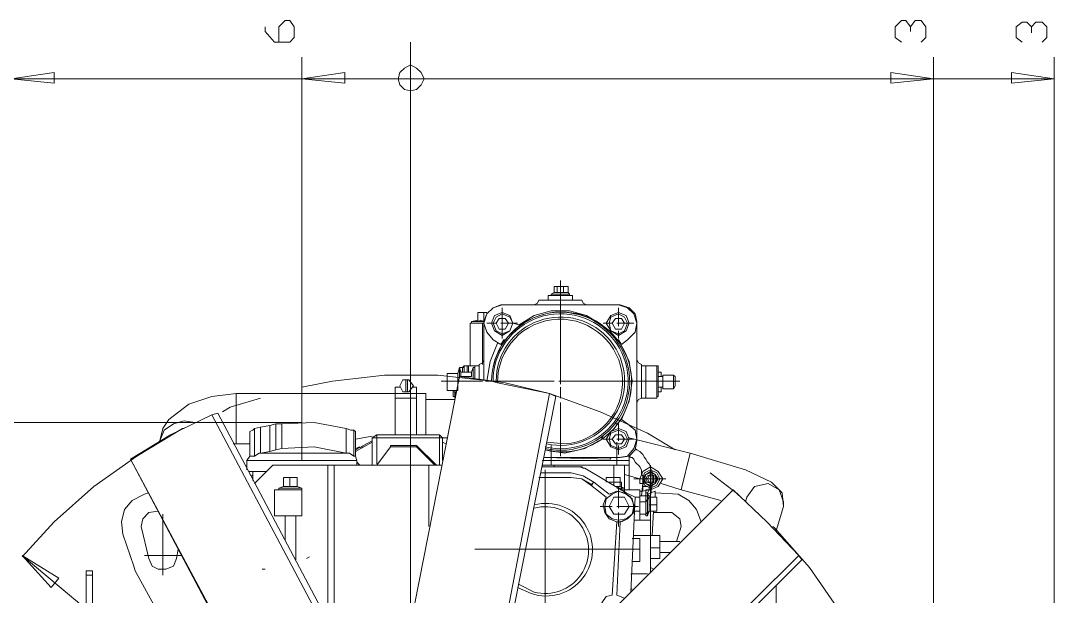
# Model space of a CAD drawing. Header units: millimetres. Extents: x 0.2 to 11.3, y 0.2 to 8.
# Drawn here: x 4.644 to 5.77, y 5.921 to 6.549 of the extents above; entities that cross this region are included whole.
import ezdxf

# ---------------------------------------------------------------- set-up
doc = ezdxf.new("R2010")
doc.units = ezdxf.units.MM
doc.layers.add('PDF_几何图形', color=7, linetype='Continuous')

msp = doc.modelspace()

# ---------------------------------------------------------------- linework, layer by layer
at = {"layer": 'PDF_几何图形', "lineweight": 13}
for points in [[(4.925, 6.5256), (4.925, 6.5422), (4.9317, 6.5489), (4.9367, 6.5489), (4.9417, 6.5422), (4.9417, 6.5306), (4.9367, 6.5256), (4.92, 6.5256), (4.91, 6.5372), (4.91, 6.5422)], [(5.625, 6.5256), (5.63, 6.5306), (5.63, 6.5422), (5.625, 6.5489), (5.6183, 6.5489), (5.6133, 6.5422), (5.6133, 6.5372), (5.6133, 6.5422), (5.6083, 6.5489), (5.6033, 6.5489), (5.5967, 6.5422), (5.5967, 6.5306), (5.6033, 6.5256)], [(5.7567, 6.5256), (5.7617, 6.5306), (5.7617, 6.5422), (5.7567, 6.5472), (5.75, 6.5472), (5.745, 6.5422), (5.745, 6.5356), (5.745, 6.5422), (5.74, 6.5472), (5.735, 6.5472), (5.7283, 6.5422), (5.7283, 6.5306), (5.735, 6.5256)], [(5.0683, 6.5256), (5.0683, 5.6106), (4.9833, 5.6389)], [(4.95, 6.5089), (4.95, 6.0689)], [(5.08, 6.4922), (5.075, 6.4972), (5.0683, 6.5006), (5.0617, 6.4972), (5.0567, 6.4922), (5.055, 6.4856), (5.0567, 6.4789), (5.0617, 6.4739), (5.0683, 6.4722), (5.075, 6.4739), (5.08, 6.4789), (5.0833, 6.4856)], [(5.08, 6.4922), (5.075, 6.4972), (5.0683, 6.5006), (5.0617, 6.4972), (5.0567, 6.4922), (5.055, 6.4856), (5.0567, 6.4789), (5.0617, 6.4739), (5.0683, 6.4722), (5.075, 6.4739), (5.08, 6.4789), (5.0833, 6.4856)], [(5.08, 6.4922), (5.075, 6.4972), (5.0683, 6.5006), (5.0617, 6.4972), (5.0567, 6.4922), (5.055, 6.4856), (5.0567, 6.4789), (5.0617, 6.4739), (5.0683, 6.4722), (5.075, 6.4739), (5.08, 6.4789), (5.0833, 6.4856)], [(5.6383, 6.5089), (5.6383, 5.3822)], [(5.77, 6.5089), (5.77, 5.5039)], [(5.08, 6.4922), (5.0833, 6.4856)], [(5.08, 6.4922), (5.0833, 6.4856)], [(5.08, 6.4922), (5.0833, 6.4856)], [(4.475, 6.4856), (5.77, 6.4856)], [(5.2317, 6.1522), (5.2317, 6.2656)], [(5.2417, 6.2489), (5.2417, 6.2506), (5.2217, 6.2506), (5.2417, 6.2506), (5.2217, 6.2506), (5.225, 6.2522), (5.225, 6.2589), (5.24, 6.2589), (5.24, 6.2522), (5.2417, 6.2506)], [(5.2283, 6.2522), (5.2267, 6.2522), (5.225, 6.2522)], [(5.235, 6.2522), (5.2317, 6.2522), (5.2283, 6.2522), (5.2283, 6.2589)], [(5.24, 6.2522), (5.2367, 6.2522), (5.235, 6.2522), (5.235, 6.2589)], [(5.2067, 6.2406), (5.2033, 6.2389), (5.2067, 6.2406), (5.2083, 6.2439), (5.255, 6.2439)], [(5.2183, 6.2439), (5.2183, 6.2489), (5.245, 6.2489), (5.245, 6.2439)], [(5.2217, 6.2506), (5.2217, 6.2489)], [(5.2217, 6.2506), (5.2217, 6.2506)], [(5.2417, 6.2506), (5.2417, 6.2506)], [(5.2567, 6.2406), (5.255, 6.2439), (5.2567, 6.2406), (5.26, 6.2389), (5.2867, 6.2389)], [(5.135, 6.2206), (5.1483, 6.2206), (5.145, 6.2222), (5.1417, 6.2206), (5.1417, 6.2306), (5.1517, 6.2306)], [(5.1467, 6.1756), (5.1433, 6.1739), (5.1467, 6.1756), (5.1483, 6.1789), (5.1483, 6.2306)], [(5.2867, 6.0706), (5.2133, 6.0722), (5.295, 6.0722), (5.2967, 6.0722), (5.3067, 6.0739), (5.3133, 6.0806), (5.315, 6.0906), (5.315, 6.2206), (5.3133, 6.2289), (5.3067, 6.2356), (5.2967, 6.2389), (5.1667, 6.2389), (5.1583, 6.2356), (5.1517, 6.2289), (5.1483, 6.2206)], [(5.1717, 6.2006), (5.17, 6.2006), (5.1667, 6.1956), (5.1583, 6.2006), (5.1517, 6.2089), (5.1483, 6.2189), (5.1517, 6.2289), (5.1583, 6.2356), (5.1683, 6.2389)], [(5.2783, 6.2156), (5.2767, 6.2156), (5.2767, 6.2172), (5.26, 6.2272), (5.2417, 6.2322), (5.2217, 6.2322), (5.2033, 6.2272), (5.1867, 6.2172), (5.18, 6.2189), (5.1767, 6.2272), (5.1683, 6.2306), (5.16, 6.2272), (5.1567, 6.2189), (5.16, 6.2106), (5.1683, 6.2056), (5.1767, 6.2106), (5.18, 6.2189)], [(5.1683, 6.2022), (5.1683, 6.2356)], [(5.175, 6.2389), (5.1767, 6.2389), (5.2033, 6.2389)], [(5.2883, 6.2389), (5.285, 6.2389)], [(5.2917, 6.2006), (5.2933, 6.2006), (5.295, 6.2006), (5.2983, 6.1956), (5.305, 6.2006), (5.3133, 6.2089), (5.315, 6.2189), (5.3117, 6.2289), (5.305, 6.2356), (5.295, 6.2389)], [(5.295, 6.2156), (5.295, 6.2356)], [(5.1333, 6.1722), (5.1333, 6.2189), (5.1483, 6.2189), (5.1483, 6.1572)], [(5.135, 6.2189), (5.135, 6.2206), (5.1417, 6.2222)], [(5.1467, 6.1739), (5.1467, 6.2189)], [(5.1617, 6.2189), (5.1517, 6.2189)], [(5.1667, 6.2189), (5.185, 6.2189)], [(5.2883, 6.2189), (5.2783, 6.2189)], [(5.2933, 6.2189), (5.3117, 6.2189)], [(5.1483, 6.2122), (5.1483, 6.2106)], [(5.1867, 6.2156), (5.1867, 6.2172)], [(5.1867, 6.2156), (5.1867, 6.2156)], [(5.295, 6.2022), (5.295, 6.2106)], [(5.315, 6.1789), (5.315, 6.2106), (5.315, 6.2122)], [(5.1633, 6.1972), (5.155, 6.1772), (5.1517, 6.1556)], [(5.17, 6.2006), (5.17, 6.2006)], [(5.2967, 6.1972), (5.3067, 6.1772), (5.31, 6.1556), (5.3067, 6.1339), (5.2983, 6.1139)], [(5.1433, 6.1739), (5.1433, 6.1572)], [(5.3367, 6.1389), (5.3383, 6.1389), (5.3383, 6.1722), (5.3367, 6.1722), (5.3367, 6.1372), (5.32, 6.1372), (5.32, 6.1739), (5.3167, 6.1756), (5.315, 6.1789), (5.3167, 6.1756)], [(4.95, 6.1489), (4.9833, 6.1556), (5.04, 6.1622), (5.0983, 6.1622), (5.1567, 6.1556), (5.1633, 6.1539), (5.22, 6.1422), (5.275, 6.1222), (5.3267, 6.0989), (5.3567, 6.0806)], [(5.12, 6.1506), (5.12, 6.1639), (5.12, 6.1606), (5.12, 6.1456), (5.1083, 6.1456), (5.1083, 6.1639), (5.12, 6.1639), (5.1217, 6.1706), (5.1217, 6.1606), (5.1717, 6.1539), (5.22, 6.1422), (5.1533, 5.7956)], [(5.135, 6.1656), (5.1233, 6.1656), (5.1217, 6.1706), (5.1267, 6.1706)], [(5.1233, 6.1656), (5.1233, 6.1606), (5.135, 6.1606), (5.135, 6.1639), (5.135, 6.1656), (5.1367, 6.1706), (5.1383, 6.1706), (5.1383, 6.1589), (5.1383, 6.1722)], [(5.125, 6.1656), (5.125, 6.1706), (5.1267, 6.1722), (5.1267, 6.1656), (5.13, 6.1656), (5.13, 6.1722)], [(5.1317, 6.1656), (5.1317, 6.1722), (5.1267, 6.1722)], [(5.1317, 6.1722), (5.1433, 6.1722)], [(5.32, 6.1722), (5.3367, 6.1722)], [(5.325, 6.1372), (5.325, 6.1722)], [(5.3417, 6.1606), (5.3417, 6.1656), (5.3383, 6.1656)], [(5.3383, 6.1606), (5.3433, 6.1606), (5.3433, 6.1622), (5.355, 6.1622)], [(5.355, 6.1472), (5.3433, 6.1472), (5.3433, 6.1622)], [(5.0533, 5.8139), (5.1217, 6.1606), (5.0533, 5.8139)], [(5.0633, 6.1439), (5.0633, 6.1572), (5.065, 6.1572), (5.065, 6.1439)], [(5.1017, 6.1556), (5.1467, 6.1556)], [(5.1217, 6.1606), (5.1217, 6.1606)], [(5.225, 6.1556), (5.15, 6.1556)], [(5.23, 6.1556), (5.3617, 6.1556)], [(4.8783, 6.1422), (4.8517, 6.1389), (4.8267, 6.1306), (4.805, 6.1139), (4.7983, 6.1039), (4.795, 6.0906), (4.8, 6.1022), (4.81, 6.1089), (4.8217, 6.1122), (4.8333, 6.1106)], [(4.8933, 6.0872), (4.8783, 6.0872), (4.8783, 6.1422), (5.0517, 6.1422), (5.075, 6.1422), (5.085, 6.1422), (5.085, 6.0972)], [(5.0517, 6.0972), (5.0517, 6.1489), (5.0567, 6.1489)], [(5.075, 6.0972), (5.075, 6.1489), (5.07, 6.1489)], [(5.115, 6.1456), (5.115, 6.1456)], [(5.1167, 6.1372), (5.1167, 6.1389), (5.1167, 6.1439), (5.115, 6.1439), (5.115, 6.1422), (5.115, 6.1406), (5.115, 6.1389), (5.1167, 6.1389), (5.1183, 6.1456), (5.1167, 6.1456)], [(5.115, 6.1439), (5.115, 6.1439)], [(5.115, 6.1422), (5.115, 6.1422)], [(5.115, 6.1422), (5.115, 6.1422)], [(5.115, 6.1406), (5.115, 6.1406)], [(5.1167, 6.1456), (5.1167, 6.1456)], [(5.1183, 6.1422), (5.1167, 6.1422), (5.1167, 6.1439)], [(5.1167, 6.1422), (5.1167, 6.1422)], [(5.1183, 6.1439), (5.1183, 6.1456)], [(5.1183, 6.1456), (5.1183, 6.1456)], [(5.22, 6.1422), (5.2267, 6.1389), (5.1583, 5.7939)], [(5.2317, 6.1372), (5.2317, 6.1489)], [(5.3417, 6.1489), (5.3417, 6.1439), (5.3383, 6.1439)], [(5.3383, 6.1489), (5.3433, 6.1489)], [(4.905, 6.1372), (4.8717, 6.1272), (4.8633, 6.1222)], [(5.075, 6.1372), (5.0517, 6.1372)], [(5.1167, 6.1356), (5.085, 6.1356)], [(5.2317, 6.1322), (5.2317, 6.0739)], [(5.3167, 6.1356), (5.32, 6.1372), (5.3167, 6.1356), (5.315, 6.1322), (5.315, 6.1006), (5.315, 6.0972)], [(4.8583, 6.1206), (4.8517, 6.1189), (4.8067, 6.0972), (4.7633, 6.0706)], [(5.0167, 5.8072), (4.8517, 6.1189), (4.8583, 6.1206), (5.0233, 5.8089)], [(4.0683, 6.1106), (4.95, 6.1106)], [(4.905, 6.1056), (4.8983, 6.1039)], [(4.9283, 6.0822), (4.9633, 6.0839), (4.9983, 6.0772), (4.9983, 6.1039), (4.9633, 6.1106), (4.9283, 6.1089), (4.9283, 6.0822), (4.9217, 6.0806), (4.9217, 6.1089), (4.915, 6.1072)], [(4.9217, 6.1089), (4.9283, 6.1089)], [(5.295, 6.0722), (5.305, 6.0739), (5.3117, 6.0822), (5.315, 6.0922), (5.3133, 6.1022), (5.305, 6.1089), (5.2983, 6.1139), (5.295, 6.1106), (5.2933, 6.1089), (5.2917, 6.1089)], [(5.295, 6.0906), (5.295, 6.1089)], [(4.8217, 6.1039), (4.82, 6.1039), (4.77, 6.0739), (4.7233, 6.0406), (4.68, 6.0022), (4.645, 5.9639)], [(4.89, 6.0589), (4.89, 6.0689), (5.01, 6.0689), (5.0083, 6.0739), (5.0067, 6.0739), (5.0067, 6.1022), (5.0083, 6.1006), (5.0083, 6.0739), (5.01, 6.0689), (5.01, 6.0639)], [(4.9983, 6.1039), (5.0033, 6.1022), (5.0067, 6.1022), (5.0083, 6.1006)], [(5.0083, 6.0922), (5.0267, 6.0956)], [(5.0267, 6.0939), (5.0317, 6.0972)], [(5.0317, 6.0656), (5.0317, 6.0972), (5.1, 6.0972), (5.1033, 6.0939)], [(5.1, 6.0639), (5.1, 6.0972), (5.1033, 6.0939), (5.1033, 6.0689)], [(4.875, 6.0872), (4.8783, 6.0872)], [(5.0267, 6.0906), (5.0083, 6.0806), (5.0083, 6.0789), (5.0267, 6.0889)], [(5.0133, 6.0839), (5.0083, 6.0822), (5.0167, 6.0839)], [(5.0267, 6.0639), (5.0267, 6.0939), (5.0317, 6.0939), (5.1, 6.0939), (5.1033, 6.0939), (5.1083, 6.0939)], [(5.0317, 6.0639), (5.0467, 6.0839), (5.075, 6.0839)], [(5.0467, 6.0856), (5.075, 6.0856)], [(5.0467, 6.0856), (5.0467, 6.0856)], [(5.095, 6.0639), (5.075, 6.0839), (5.075, 6.0856), (5.0967, 6.0639)], [(5.075, 6.0856), (5.075, 6.0856)], [(5.1067, 6.0872), (5.1033, 6.0889), (5.1067, 6.0872)], [(5.2217, 6.0856), (5.2217, 6.0639)], [(5.2883, 6.0922), (5.2783, 6.0922)], [(5.2933, 6.0922), (5.3117, 6.0922)], [(5.2933, 6.0639), (5.2933, 6.0889)], [(5.295, 6.0856), (5.295, 6.0756)], [(5.3417, 6.0439), (5.3633, 6.0372), (5.3733, 6.0772), (5.3067, 6.0939)], [(4.89, 6.0689), (4.8933, 6.0739)], [(4.8983, 6.0739), (4.9033, 6.0772), (5.0017, 6.0772), (5.0067, 6.0739)], [(4.905, 6.0772), (4.9033, 6.0772)], [(4.9217, 6.0806), (4.915, 6.0789)], [(4.9983, 6.0772), (5.0017, 6.0772)], [(5.1033, 6.0706), (5.1033, 6.0722)], [(5.285, 6.0706), (5.2883, 6.0722)], [(5.2933, 6.0389), (5.3017, 6.0389), (5.3017, 6.0339), (5.3017, 6.0639), (5.3067, 6.0639), (5.3067, 6.0739), (5.3067, 6.0372)], [(5.3067, 6.0739), (5.3083, 6.0722), (5.31, 6.0722), (5.3117, 6.0706), (5.3133, 6.0672), (5.315, 6.0656), (5.3167, 6.0639), (5.3183, 6.0622), (5.32, 6.0589), (5.32, 6.0572), (5.32, 6.0539), (5.3217, 6.0522), (5.3217, 6.0489), (5.3217, 6.0472), (5.3217, 6.0439), (5.3217, 6.0456), (5.3233, 6.0456), (5.325, 6.0456), (5.3267, 6.0456)], [(5.3183, 6.0306), (5.33, 6.0306), (5.3317, 6.0439), (5.3317, 6.0456), (5.3317, 6.0489), (5.3317, 6.0522), (5.3317, 6.0539), (5.3317, 6.0572), (5.33, 6.0606), (5.33, 6.0622), (5.3283, 6.0656), (5.3267, 6.0672), (5.325, 6.0706), (5.3233, 6.0722), (5.3217, 6.0756), (5.32, 6.0772), (5.3183, 6.0789), (5.315, 6.0806), (5.3133, 6.0822)], [(5.3733, 6.0772), (5.4333, 6.0589), (5.4617, 6.0456), (5.4733, 6.0339), (5.475, 6.0189)], [(4.7633, 6.0706), (4.7633, 6.0706)], [(4.8983, 6.0439), (4.9183, 6.0639), (5.1017, 6.0639)], [(5.065, 5.8756), (5.0267, 5.8756), (5.0267, 5.8839), (5.0667, 5.8839), (5.0667, 5.8956), (4.9783, 5.8956), (4.9783, 6.0639)], [(4.985, 5.8872), (4.985, 6.0639)], [(5.0133, 6.0639), (5.01, 6.0672)], [(5.0883, 5.9972), (5.0883, 6.0639)], [(5.3067, 6.0689), (5.2117, 6.0689)], [(5.2117, 6.0639), (5.3067, 6.0639)], [(5.2517, 6.0622), (5.2583, 6.0606), (5.2517, 6.0622), (5.255, 6.0622), (5.2117, 6.0622)], [(5.225, 6.0622), (5.225, 6.0639)], [(5.3083, 5.9256), (5.3133, 6.0289), (5.3033, 6.0339), (5.2583, 6.0606), (5.2567, 6.0606), (5.255, 6.0622), (5.2567, 6.0606)], [(5.29, 6.0422), (5.29, 6.0639), (5.29, 6.0456)], [(5.3183, 6.0356), (5.3217, 6.0356), (5.3283, 6.0372), (5.33, 6.0372), (5.3383, 6.0406), (5.3433, 6.0489), (5.3383, 6.0572), (5.33, 6.0622), (5.3217, 6.0572), (5.3183, 6.0489)], [(5.33, 5.9472), (5.33, 6.0639)], [(4.8917, 6.0572), (4.9117, 6.0572)], [(4.8967, 6.0522), (4.8933, 6.0539)], [(4.8967, 6.0472), (4.8967, 6.0572)], [(4.945, 6.0406), (4.945, 6.0506), (4.93, 6.0506), (4.93, 6.0406), (4.925, 6.0389)], [(4.93, 6.0406), (4.9367, 6.0406), (4.9367, 6.0506)], [(5.2083, 6.0506), (5.2433, 6.0506), (5.255, 6.0489), (5.2667, 6.0422)], [(5.21, 6.0556), (5.2433, 6.0556), (5.2567, 6.0522), (5.2683, 6.0456), (5.2567, 6.0522), (5.2433, 6.0556)], [(5.215, 5.8789), (5.215, 6.0589)], [(5.2433, 6.0506), (5.255, 6.0489), (5.265, 6.0422), (5.2817, 6.0289), (5.265, 6.0422), (5.2683, 6.0456), (5.285, 6.0322), (5.2933, 6.0356), (5.3017, 6.0339), (5.3083, 6.0289), (5.3117, 6.0206), (5.3117, 6.0122), (5.305, 6.0056), (5.2967, 6.0022)], [(5.2817, 6.0456), (5.2817, 6.0506), (5.2967, 6.0506), (5.2967, 6.0406), (5.295, 6.0406), (5.295, 6.0172)], [(5.3017, 6.0539), (5.3183, 6.0489), (5.3183, 6.0439), (5.3233, 6.0439)], [(5.3333, 6.0489), (5.3333, 6.0522), (5.3283, 6.0522), (5.3267, 6.0489), (5.3283, 6.0456), (5.3333, 6.0456), (5.3333, 6.0489), (5.34, 6.0489), (5.3367, 6.0556), (5.33, 6.0589), (5.3233, 6.0556), (5.3217, 6.0489), (5.3233, 6.0422), (5.33, 6.0389), (5.3367, 6.0422), (5.34, 6.0489), (5.3383, 6.0489), (5.335, 6.0539), (5.33, 6.0572), (5.325, 6.0539), (5.3217, 6.0489), (5.325, 6.0439), (5.33, 6.0406), (5.335, 6.0439), (5.3383, 6.0489), (5.335, 6.0489), (5.335, 6.0522), (5.33, 6.0539), (5.3267, 6.0522), (5.325, 6.0489), (5.3267, 6.0456), (5.33, 6.0439), (5.335, 6.0456), (5.335, 6.0489)], [(5.43, 6.0272), (5.4233, 6.0339), (5.395, 6.0556)], [(4.925, 6.0372), (4.925, 6.0389), (4.95, 6.0389), (4.945, 6.0406), (4.9367, 6.0406)], [(5.2983, 6.0372), (5.2983, 6.0456), (5.285, 6.0456)], [(5.2917, 6.0406), (5.2933, 6.0406), (5.2967, 6.0406), (5.3017, 6.0389)], [(5.295, 6.0389), (5.2983, 6.0389)], [(5.3117, 6.0489), (5.3467, 6.0489)], [(5.32, 6.0306), (5.3217, 6.0439)], [(5.3217, 6.0456), (5.3217, 6.0456)], [(5.3217, 6.0456), (5.3217, 6.0456)], [(5.3217, 6.0456), (5.3217, 6.0456)], [(5.3217, 6.0456), (5.3217, 6.0456)], [(5.3217, 6.0456), (5.3217, 6.0456)], [(5.3217, 6.0439), (5.3217, 6.0439)], [(5.3217, 6.0356), (5.3217, 6.0439), (5.3217, 6.0406), (5.3267, 6.0406)], [(5.3233, 6.0456), (5.3233, 6.0456)], [(5.3233, 6.0456), (5.3233, 6.0456)], [(5.3233, 6.0456), (5.3233, 6.0456)], [(5.325, 6.0456), (5.325, 6.0456)], [(5.325, 6.0456), (5.325, 6.0456)], [(5.3267, 6.0456), (5.3267, 6.0456)], [(5.3283, 6.0456), (5.3267, 6.0456), (5.3283, 6.0456)], [(5.3283, 6.0406), (5.3283, 6.0372), (5.3267, 6.0339), (5.3267, 6.0089), (5.3283, 6.0139), (5.3283, 6.0289), (5.3283, 6.0206), (5.3367, 6.0206)], [(5.3283, 6.0456), (5.33, 6.0439), (5.3317, 6.0439)], [(5.3283, 6.0456), (5.3283, 6.0456)], [(5.3283, 6.0456), (5.3283, 6.0456)], [(5.33, 6.0439), (5.33, 6.0439)], [(5.3317, 6.0439), (5.3317, 6.0439)], [(5.3317, 6.0439), (5.3317, 6.0439)], [(5.3317, 6.0439), (5.3317, 6.0439)], [(5.3317, 6.0439), (5.3317, 6.0439)], [(5.3317, 6.0439), (5.3317, 6.0439)], [(5.3317, 6.0439), (5.3317, 6.0439)], [(5.4333, 6.0239), (5.435, 6.0289), (5.4433, 6.0406), (5.4583, 6.0439), (5.47, 6.0372), (5.475, 6.0239), (5.475, 6.0189), (5.4667, 5.9922)], [(4.7833, 6.0339), (4.7783, 6.0322), (4.765, 6.0256), (4.7567, 6.0156), (4.7533, 6.0022), (4.755, 5.9889), (4.7667, 5.9539), (4.7683, 5.9489), (4.8233, 5.8489), (4.8333, 5.8256), (4.865, 5.7322)], [(5.0683, 5.8672), (5.0683, 6.0322)], [(5.17, 5.7872), (5.42, 6.0372), (5.17, 5.7872)], [(5.285, 6.0322), (5.2933, 6.0356), (5.3017, 6.0339), (5.3083, 6.0289), (5.3117, 6.0206), (5.3117, 6.0122), (5.305, 6.0056), (5.2983, 6.0022)], [(5.285, 6.0189), (5.29, 6.0289), (5.285, 6.0189)], [(5.3017, 6.0289), (5.29, 6.0289), (5.3017, 6.0289)], [(5.3183, 6.0039), (5.3183, 6.0372), (5.2967, 6.0372)], [(5.3017, 6.0289), (5.3067, 6.0189), (5.3017, 6.0106)], [(5.3183, 6.0289), (5.3133, 6.0289)], [(5.3183, 6.0106), (5.325, 6.0106), (5.3283, 6.0139), (5.3367, 6.0139), (5.3367, 6.0289), (5.3283, 6.0289), (5.325, 6.0239), (5.3183, 6.0239)], [(5.3267, 6.0089), (5.325, 6.0089), (5.325, 6.0372), (5.3283, 6.0372)], [(5.325, 6.0339), (5.3267, 6.0339), (5.3283, 6.0289)], [(5.325, 6.0339), (5.325, 6.0339)], [(5.335, 6.0289), (5.335, 6.0356), (5.3267, 6.0322)], [(5.335, 6.0339), (5.36, 6.0322), (5.3717, 6.0256), (5.38, 6.0156), (5.385, 6.0022)], [(5.4067, 6.0256), (5.3633, 6.0372)], [(5.42, 6.0372), (5.4567, 6.0022), (5.4917, 5.9656), (5.495, 5.9606)], [(5.42, 6.0372), (5.42, 6.0372)], [(5.275, 6.0189), (5.2883, 6.0189)], [(5.285, 6.0189), (5.29, 6.0106), (5.285, 6.0189)], [(5.2933, 6.0189), (5.3167, 6.0189), (5.3033, 6.0189)], [(4.7933, 6.0139), (4.7833, 6.0122), (4.7767, 6.0056), (4.775, 5.9972), (4.7833, 5.9622), (4.7867, 5.9539), (4.7933, 5.9506), (4.8017, 5.9506), (4.81, 5.9539), (4.8133, 5.9622), (4.815, 5.9722)], [(4.7983, 5.9439), (4.7983, 6.0106)], [(4.9317, 6.0089), (4.9317, 5.9822)], [(4.9433, 5.9622), (4.9433, 6.0089), (4.9433, 5.9606)], [(5.29, 6.0106), (5.3017, 6.0106), (5.29, 6.0106)], [(5.295, 6.0122), (5.295, 5.9972)], [(5.3117, 6.0139), (5.3183, 6.0139)], [(5.3317, 5.9872), (5.3333, 6.0139)], [(5.3583, 5.9806), (5.3633, 5.9972), (5.3617, 6.0056), (5.3533, 6.0122), (5.3333, 6.0122)], [(5.2883, 5.9222), (5.2933, 6.0022), (5.2967, 6.0022), (5.2933, 5.9222), (5.3017, 5.9189)], [(5.3117, 6.0039), (5.33, 6.0039)], [(5.585, 5.8056), (5.565, 5.8539), (5.5367, 5.9039), (5.5033, 5.9522), (5.465, 5.9956), (5.4633, 5.9972)], [(5.31, 5.9839), (5.3183, 5.9839), (5.3183, 5.9589), (5.31, 5.9589)], [(5.33, 5.9872), (5.3117, 5.9872), (5.34, 5.9872), (5.34, 5.9622), (5.33, 5.9622)], [(5.1383, 5.9722), (5.3183, 5.9722)], [(5.33, 5.9739), (5.34, 5.9739)], [(5.3617, 5.9806), (5.34, 5.9806)], [(5.0683, 5.6106), (4.645, 5.9656)], [(4.8183, 5.9656), (4.7783, 5.9656)], [(4.9583, 5.9639), (4.955, 5.9622)], [(5.2417, 5.7172), (5.4917, 5.9656), (5.495, 5.9606), (5.245, 5.7106)], [(5.34, 5.9689), (5.3517, 5.9689)], [(4.715, 5.7822), (4.715, 5.9489), (4.7217, 5.9489), (4.7217, 5.7789)], [(4.715, 5.9489), (4.7217, 5.9489)], [(5.33, 5.9522), (5.3333, 5.9506)], [(4.7217, 5.9439), (4.715, 5.9439)], [(5.3267, 5.9456), (5.3083, 5.9456)], [(5.31, 5.9289), (5.3083, 5.9289)], [(5.4667, 5.9322), (5.4667, 5.8256), (5.47, 5.8206), (5.47, 5.7706), (5.4583, 5.7489), (5.47, 5.7489), (5.47, 5.7306), (5.4583, 5.7306)], [(5.2817, 5.9206), (5.2883, 5.9222), (5.2817, 5.9206), (5.2767, 5.9139), (5.2733, 5.9072), (5.275, 5.8989)]]:
    msp.add_lwpolyline(points, dxfattribs=at)
for points in [[(5.0833, 6.4856), (5.08, 6.4789), (5.075, 6.4739), (5.0683, 6.4722), (5.0617, 6.4739), (5.0567, 6.4789), (5.055, 6.4856), (5.0567, 6.4922), (5.0617, 6.4972), (5.0683, 6.5006), (5.075, 6.4972), (5.08, 6.4922)], [(5.0833, 6.4856), (5.08, 6.4789), (5.075, 6.4739), (5.0683, 6.4722), (5.0617, 6.4739), (5.0567, 6.4789), (5.055, 6.4856), (5.0567, 6.4922), (5.0617, 6.4972), (5.0683, 6.5006), (5.075, 6.4972), (5.08, 6.4922)], [(4.68, 6.4922), (4.68, 6.4806), (4.6333, 6.4856)], [(4.9967, 6.4922), (4.9967, 6.4806), (4.95, 6.4856)], [(5.5917, 6.4922), (5.6383, 6.4856), (5.5917, 6.4806)], [(5.7233, 6.4922), (5.77, 6.4856), (5.7233, 6.4806)], [(5.3067, 6.2189), (5.3033, 6.2272), (5.295, 6.2306), (5.2867, 6.2272), (5.2817, 6.2189), (5.2867, 6.2106), (5.295, 6.2056), (5.3033, 6.2106)], [(5.18, 6.2189), (5.1767, 6.2256), (5.1683, 6.2289), (5.1617, 6.2256), (5.1583, 6.2189), (5.1617, 6.2106), (5.1683, 6.2072), (5.1767, 6.2106)], [(5.1717, 6.2239), (5.175, 6.2189), (5.1717, 6.2122), (5.165, 6.2122), (5.1617, 6.2189), (5.165, 6.2239)], [(5.305, 6.2189), (5.3017, 6.2256), (5.295, 6.2289), (5.2867, 6.2256), (5.285, 6.2189), (5.2867, 6.2106), (5.295, 6.2072), (5.3017, 6.2106)], [(5.2983, 6.2239), (5.3017, 6.2189), (5.2983, 6.2122), (5.2917, 6.2122), (5.2883, 6.2189), (5.2917, 6.2239)], [(5.1367, 6.1706), (5.1367, 6.1589)], [(5.355, 6.1622), (5.355, 6.1472), (5.3567, 6.1506), (5.3567, 6.1606)], [(5.0567, 6.1506), (5.06, 6.1439), (5.0667, 6.1439), (5.06, 6.1439), (5.0567, 6.1506), (5.06, 6.1572), (5.0667, 6.1572), (5.06, 6.1572)], [(5.0667, 6.1572), (5.0717, 6.1506), (5.0667, 6.1439), (5.0717, 6.1506)], [(5.115, 6.1456), (5.115, 6.1439)], [(4.905, 6.1056), (4.915, 6.1072), (4.915, 6.0789), (4.905, 6.0772)], [(4.8967, 6.1022), (4.8983, 6.1039), (4.8983, 6.0739), (4.8933, 6.0739), (4.8933, 6.1006)], [(5.3067, 6.0922), (5.3033, 6.0839), (5.295, 6.0806), (5.2867, 6.0839), (5.2817, 6.0922), (5.2867, 6.1006), (5.295, 6.1039), (5.3033, 6.1006)], [(5.305, 6.0922), (5.3017, 6.0856), (5.295, 6.0822), (5.2867, 6.0856), (5.285, 6.0922), (5.2867, 6.0989), (5.295, 6.1022), (5.3017, 6.0989)], [(5.2983, 6.0972), (5.3017, 6.0922), (5.2983, 6.0872), (5.2917, 6.0872), (5.2883, 6.0922), (5.2917, 6.0972)], [(5.0467, 6.0856), (5.0467, 6.0839)], [(5.075, 6.0856), (5.075, 6.0839)], [(4.7633, 6.0706), (4.9283, 5.7589), (4.93, 5.7589)], [(5.3367, 6.0489), (5.335, 6.0539), (5.33, 6.0556), (5.325, 6.0539), (5.3233, 6.0489), (5.325, 6.0439), (5.33, 6.0422), (5.335, 6.0439)], [(4.92, 6.0372), (4.95, 6.0372), (4.95, 6.0389), (4.95, 6.0089), (4.92, 6.0089)], [(5.2933, 6.0022), (5.285, 6.0056), (5.28, 6.0122), (5.2783, 6.0206), (5.2817, 6.0289), (5.2783, 6.0206), (5.28, 6.0122), (5.285, 6.0056)], [(5.3117, 6.0189), (5.31, 6.0272), (5.3033, 6.0322), (5.295, 6.0356), (5.2883, 6.0322), (5.2817, 6.0272), (5.28, 6.0189), (5.2817, 6.0106), (5.2883, 6.0056), (5.295, 6.0039), (5.3033, 6.0056), (5.31, 6.0106)], [(5.3117, 6.0189), (5.31, 6.0106), (5.3033, 6.0056), (5.295, 6.0039), (5.2883, 6.0056), (5.2817, 6.0106), (5.28, 6.0189), (5.2817, 6.0272), (5.2883, 6.0322), (5.295, 6.0356), (5.3033, 6.0322), (5.31, 6.0272)], [(4.685, 5.9406), (4.645, 5.9656), (4.6767, 5.9306)], [(4.9067, 5.9506), (4.91, 5.9506)]]:
    msp.add_lwpolyline(points, close=True, dxfattribs=at)
for points in [[(5.215, 6.0822, 2.863026), (5.1567, 6.1556, -2.863504), (5.215, 6.0806), (5.2367, 6.0772), (5.2583, 6.0822), (5.2767, 6.0922), (5.2767, 6.0939), (5.2783, 6.0956)], [(5.1633, 6.1539, -2.314766), (5.2367, 6.0872), (5.2167, 6.0889)], [(5.2033, 6.0206, -1.344489), (5.2, 5.9239), (5.185, 5.9306)], [(5.2033, 6.0172, -1.292266), (5.2033, 5.9256), (5.1867, 5.9339)]]:
    msp.add_lwpolyline(points, format="xyb", dxfattribs=at)
for centre, radius, start, end in [((5.2319, 6.1555), 0.0736, 256.7293, 179.9376), ((5.2317, 6.1556), 0.07, 257.6278, 180.0318)]:
    msp.add_arc(centre, radius, start, end, dxfattribs=at)

doc.saveas('drawing.dxf')
